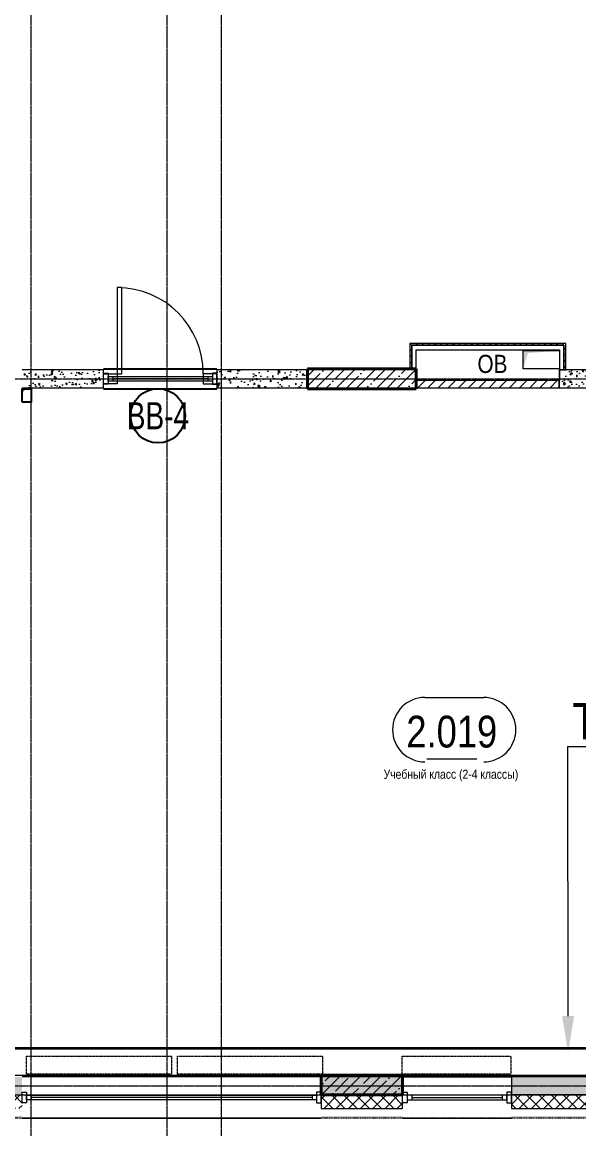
# Model space of a CAD drawing. Header units: millimetres. Extents: x -65509 to 912790, y 446 to 713294.
# Drawn here: x 205695 to 211841, y 126801 to 139008 of the extents above; entities that cross this region are included whole.
import ezdxf
from ezdxf import colors
from ezdxf.entities.mleader import LeaderData, LeaderLine
from ezdxf.enums import TextEntityAlignment as Align
from ezdxf.math import Vec2, Vec3

# ---------------------------------------------------------------- set-up
doc = ezdxf.new("R2010")
doc.units = ezdxf.units.MM
for name, pattern in [('CENTER2', [28.575, 19.05, -3.175, 3.175, -3.175]), ('DASHED', [19.05, 12.7, -6.35]), ('HIDDEN2', [4.7625, 3.175, -1.5875])]:
    doc.linetypes.add(name, pattern=pattern)
doc.layers.get('Defpoints').update_dxf_attribs({"color": 250})
for name, color, linetype, lineweight in [('A-Wall_Материал_Газоблок_Контур', 250, 'Continuous', 0), ('АР_Area', 250, 'Continuous', 5), ('АР_Витраж', 250, 'Continuous', 13), ('АР_Витраж марка', 250, 'Continuous', 9), ('АР_Двери_витраж', 250, 'Continuous', 9), ('АР_Колонны', 250, 'Continuous', 30), ('АР_Окна', 250, 'Continuous', 5), ('АР_Стены ГКЛ', 250, 'Continuous', 15), ('АР_Стены ЖБ', 250, 'Continuous', 35), ('АР_Стены ПЕНОблок', 250, 'Continuous', 20), ('АР_Утеплитель', 250, 'Continuous', 0), ('АР_Штриховка', 250, 'Continuous', 0), ('КМ_Фахверки', 250, 'Continuous', 25), ('ОВ_Кондиционирование', 250, 'Continuous', 25), ('ОВ_Отопление', 250, 'Continuous', 5), ('Размеры зашивки ГКЛ', 250, 'Continuous', 0), ('РД_Оси_100', 250, 'Continuous', 0), ('РД_проем_инж перемыч_фахверк', 250, 'Continuous', 18)]:
    doc.layers.add(name, color=color, linetype=linetype, lineweight=lineweight)
doc.layers.add('АР_Делит', color=250, linetype='Continuous', lineweight=0, plot=False)
doc.layers.add('РД_Проем', color=250, linetype='Continuous', lineweight=0, plot=False)
doc.layers.add('АР_Отопительные приборы', color=1, linetype='HIDDEN2', lineweight=0, true_color=0xff0000)
doc.layers.add('Зашивка радиаторов тип 1 (фанера и МДФ)', color=7, linetype='Continuous', lineweight=0, true_color=0x000085)
doc.layers.add('РД_Витраж_вн', color=250, linetype='Continuous')
doc.styles.add('Arial_09', font='ARIALN.TTF', dxfattribs={"width": 0.9})
doc.styles.add('style1', font='ARIALN.TTF')
pattern_1 = [(45, (142195.16, 127275.07), (-112.2532, 112.2532), []), (45, (142307.41, 127275.07), (-112.2532, 112.2532), [198.4375, -39.6875, 0, -39.6875])]

# ---------------------------------------------------------------- blocks, each defined once
blk = doc.blocks.new('СОШ_2200_АР_ОСИ_М100_28.05.24')
at = {"layer": 'АР_Делит', "color": 5, "linetype": 'DASHED'}
blk.add_lwpolyline([(114955, 135155), (114955, -355), (93595.036, -355), (93595.036, 13855), (94145, 13855), (94145, 68320), (66055, 68320), (66055, 13857.73), (83455, 13857.73), (83455, -355), (45245, -355), (45245, 13145), (44695, 13145), (44695, 26755), (45245, 26755), (45245, 68320), (20455, 68320), (20455, 26755), (27955, 26755), (27955, 13145), (-355, 13145), (-355, 100855), (37145, 100855), (37145, 129155)], dxfattribs=at)
at = {"layer": 'РД_Оси_100', "linetype": 'CENTER2'}
for p, q in [((63600, -6155), (63600, 139938.679)), ((65100, -6155), (65100, 139938.679)), ((33000, 7800), (85055, 7800)), ((33000, 0), (85055, 0))]:
    blk.add_line(p, q, dxfattribs=at)
blk.add_lwpolyline([(65700, -6155), (65700, 139938.679)], dxfattribs=at)
blk = doc.blocks.new('otv')
at = {"linetype": 'Continuous'}
blk.add_lwpolyline([(0, -1), (0, 0), (1, 0), (1, -1)], close=True, dxfattribs=at)
blk.add_solid([(0, -1), (0, 0), (0.135, -0.137), (1, 0)], dxfattribs=at)
blk = doc.blocks.new('MOK-МаркаПом_овал_ареал')
for p, q in [((-2.99, 3.76), (3.52, 3.76)), ((-2.75, -3), (2.75, -3))]:
    blk.add_line(p, q)
for centre, radius, start, end in [((-2.99, 0.21), 3.55, 90, 270), ((3.52, 0.21), 3.55, 270, 90), ((-7.41, 0), 7.16, 0, 0.001)]:
    blk.add_arc(centre, radius, start, end)
at = {"color": 0, "style": 'style1'}
blk.add_attdef('АР-ПОМЕЩЕНИЕ:НОМЕР', text='', height=3, dxfattribs=at).set_placement((0.26, 0), align=Align.MIDDLE)
blk = doc.blocks.new('МаркаВитража1')
at = {"layer": 'Defpoints'}
blk.add_circle((0, 0), 3, dxfattribs=at)
at = {"color": 0, "linetype": 'ByBlock', "lineweight": -2, "style": 'Arial_09', "width": 0.9}
blk.add_attdef('АР-ОКНО:НАИМЕНОВАНИЕ', text='', height=3, dxfattribs=at).set_placement((0, 0), align=Align.MIDDLE)

msp = doc.modelspace()

# ---------------------------------------------------------------- hatches: boundary and pattern name
at = {"layer": 'АР_Стены ГКЛ', "linetype": 'Continuous', "lineweight": 0}
h = msp.add_hatch(dxfattribs=at)
h.set_pattern_fill('ANSI31', color=256, scale=15, style=0)
h.set_pattern_definition([(45, (142195.157, 127275.073), (-33.67596, 33.67596), [])])
h.paths.add_polyline_path([(209975.157, 135185.067), (209995.157, 135185.067), (209995.157, 135445.067), (209975.157, 135465.067)], flags=0)
h = msp.add_hatch(dxfattribs=at)
h.set_pattern_fill('ANSI31', color=256, scale=15, angle=-359.9999995, style=0)
h.set_pattern_definition([(45, (142195.157, 127275.073), (-33.67596, 33.67596), [])])
h.paths.add_polyline_path([(209975.157, 135465.067), (209995.157, 135445.067), (211675.323, 135445.067), (211695.335, 135465.067)], flags=0)
h = msp.add_hatch(dxfattribs=at)
h.set_pattern_fill('ANSI31', color=256, scale=15, angle=-360, style=0)
h.set_pattern_definition([(45, (142195.157, 127275.073), (-33.67596, 33.67596), [])])
h.paths.add_polyline_path([(211695.335, 135465.067), (211675.323, 135445.067), (211675.159, 135175.026), (211695.159, 135175.014)], flags=0)
at = {"layer": 'АР_Штриховка', "linetype": 'Continuous', "lineweight": 0}
h = msp.add_hatch(dxfattribs=at)
h.set_pattern_fill('AR-CONC', color=256, angle=-315, style=0)
h.set_pattern_definition([(95, (142195.16, 127275.07), (140.09465, 117.55338), [19.05, -209.55]), (40, (142195.16, 127275.07), (-160.01845, 110.17673), [15.24, -167.6406]), (145.45144, (142206.83, 127284.87), (-19.9238, 227.7301), [16.19, -178.09024]), (91.1842, (142159.24, 127311), (221.41024, 161.9534), [28.575, -314.325]), (141.63556, (142177.7, 127324.5), (-7.0866, 342.8268), [24.285, -267.1356]), (36.18415, (142159.24, 127311), (-7.0866, 342.8268), [22.86, -251.4597]), (66, (142186.18, 127319.97), (179.51998, 34.89515), [19.05, -209.55]), (11, (142186.18, 127319.97), (-86.53993, 173.9412), [15.24, -167.64]), (116.45145, (142201.14, 127322.88), (92.98005, 208.83634), [16.19, -178.08994]), (82.5, (142195.16, 127275.07), (-57.60547, 61.973414), [0, -165.608, 0, -170.18, 0, -168.275]), (52.5, (142195.16, 127275.07), (-23.58973, 118.087), [0, -97.028, 0, -161.798, 0, -64.135]), (12.5, (142155.105, 127235.02), (99.92786, 91.826196), [0, -63.5, 0, -198.12, 0, -262.89]), (2.5, (142137.14, 127217.06), (86.7639, 122.7224), [0, -82.55, 0, -131.572, 0, -186.69])])
h.paths.add_polyline_path([(205695.157, 135175.073), (205695.157, 134975.073), (206595.157, 134975.073), (206595.157, 135175.073)], flags=0)
h.paths.add_polyline_path([(207845.157, 135175.073), (207845.157, 134975.073), (208846.157, 134975.073), (208846.157, 135175.073)], flags=0)
at = {"layer": 'АР_Штриховка', "linetype": 'Continuous', "lineweight": 5}
h = msp.add_hatch(dxfattribs=at)
h.set_pattern_fill('ANSI35', color=256, scale=25, angle=-360, style=0)
h.set_pattern_definition(pattern_1)
h.paths.add_polyline_path([(208845.157, 135185.073), (208845.157, 134965.073), (210045.157, 134965.073), (210045.157, 135185.073)], flags=0)
at = {"layer": 'АР_Штриховка', "linetype": 'Continuous', "lineweight": 0}
h = msp.add_hatch(dxfattribs=at)
h.set_pattern_fill('AR-CONC', color=256, angle=45, style=0)
h.set_pattern_definition([(95, (142195.16, 127275.07), (140.09465, 117.55338), [19.05, -209.55]), (40, (142195.16, 127275.07), (-160.01845, 110.17673), [15.24, -167.6406]), (145.45144, (142206.83, 127284.87), (-19.9238, 227.7301), [16.19, -178.09024]), (91.1842, (142159.24, 127311), (221.41024, 161.9534), [28.575, -314.325]), (141.63556, (142177.7, 127324.5), (-7.0866, 342.8268), [24.285, -267.1356]), (36.18415, (142159.24, 127311), (-7.0866, 342.8268), [22.86, -251.4597]), (66, (142186.18, 127319.97), (179.51998, 34.89515), [19.05, -209.55]), (11, (142186.18, 127319.97), (-86.53993, 173.9412), [15.24, -167.64]), (116.45144, (142201.14, 127322.88), (92.98005, 208.83634), [16.19, -178.08994]), (82.5, (142195.16, 127275.07), (-57.60547, 61.973414), [0, -165.608, 0, -170.18, 0, -168.275]), (52.5, (142195.16, 127275.07), (-23.58973, 118.087), [0, -97.028, 0, -161.798, 0, -64.135]), (12.5, (142155.105, 127235.02), (99.92786, 91.826196), [0, -63.5, 0, -198.12, 0, -262.89]), (2.5, (142137.14, 127217.06), (86.7639, 122.7224), [0, -82.55, 0, -131.572, 0, -186.69])])
h.paths.add_polyline_path([(211624.84, 135175.073), (211624.84, 134975.073), (213196.157, 134975.073), (213196.157, 135175.073)], flags=0)
at = {"layer": 'АР_Штриховка', "linetype": 'Continuous', "lineweight": 0, "ltscale": 0.5}
h = msp.add_hatch(dxfattribs=at)
h.set_pattern_fill('ANSI31', color=256, scale=25, style=0)
h.set_pattern_definition([(45, (142195.16, 127275.07), (-56.1266, 56.1266), [])])
h.paths.add_polyline_path([(211624.766, 134975.061), (211624.766, 135055.061), (210045.157, 135055.067), (210045.157, 134975.067)], flags=0)
at = {"layer": 'АР_Штриховка', "linetype": 'Continuous', "lineweight": 0}
h = msp.add_hatch(dxfattribs=at)
h.set_pattern_fill('AR-CONC', color=256, angle=-360, style=0)
h.set_pattern_definition([(50, (142195.16, 127275.07), (182.18467, -15.93909), [19.05, -209.55]), (355, (142195.16, 127275.07), (-35.24342, 191.05685), [15.24, -167.6406]), (100.45144, (142210.34, 127273.74), (146.94125, 175.11775), [16.19, -178.09024]), (46.1842, (142195.16, 127325.87), (271.07904, -42.0423), [28.575, -314.325]), (96.63556, (142217.75, 127322.37), (237.4041, 247.4261), [24.285, -267.1356]), (351.18415, (142195.16, 127325.87), (237.4041, 247.4261), [22.86, -251.4597]), (21, (142220.56, 127313.17), (151.6144, -102.2652), [19.05, -209.55]), (326, (142220.56, 127313.17), (61.80203, 184.18797), [15.24, -167.64]), (71.45144, (142233.2, 127304.65), (213.41642, 81.92277), [16.19, -178.08994]), (37.5, (142195.16, 127275.07), (3.088603, 84.55504), [0, -165.608, 0, -170.18, 0, -168.275]), (7.5, (142195.16, 127275.07), (66.81966, 100.18057), [0, -97.028, 0, -161.798, 0, -64.135]), (327.5, (142138.515, 127275.07), (135.590595, -5.728744), [0, -63.5, 0, -198.12, 0, -262.89]), (317.5, (142113.12, 127275.07), (148.12918, 25.42649), [0, -82.55, 0, -131.572, 0, -186.69])])
h.paths.add_polyline_path([(225395.157, 127175.073), (225195.157, 127375.073), (224495.157, 127375.073), (224495.157, 127175.073)], flags=0)
h.paths.add_polyline_path([(223295.157, 127175.073), (223295.157, 127375.073), (221895.157, 127375.073), (221895.157, 127175.073)], flags=0)
h.paths.add_polyline_path([(218595.157, 127175.073), (218595.157, 127375.073), (217695.157, 127375.073), (217695.157, 127175.073)], flags=0)
h.paths.add_polyline_path([(216495.157, 127175.073), (216495.157, 127375.073), (213195.157, 127375.073), (213195.157, 127175.073)], flags=0)
h.paths.add_polyline_path([(211995.157, 127175.073), (211995.157, 127375.073), (211095.157, 127375.073), (211095.157, 127175.073)], flags=0)
h.paths.add_polyline_path([(209895.157, 127175.073), (209895.157, 127375.073), (208995.157, 127375.073), (208995.157, 127175.073)], flags=0)
h.paths.add_polyline_path([(205695.157, 127175.073), (205695.157, 127375.073), (204495.157, 127375.073), (204495.157, 127175.073)], flags=0)
h.paths.add_polyline_path([(203295.157, 127175.073), (203295.157, 127375.073), (202395.157, 127375.073), (202395.157, 127175.073)], flags=0)
h.paths.add_polyline_path([(201195.157, 127175.073), (201195.157, 127375.073), (200295.157, 127375.073), (200295.157, 127175.073)], flags=0)
h.paths.add_polyline_path([(196995.157, 127175.073), (196995.157, 127375.073), (187895.157, 127375.073), (187695.157, 127175.073)], flags=0)
at = {"layer": 'АР_Штриховка', "linetype": 'Continuous', "lineweight": 5}
h = msp.add_hatch(dxfattribs=at)
h.set_pattern_fill('ANSI35', color=256, scale=25, angle=-360, style=0)
h.set_pattern_definition(pattern_1)
h.paths.add_polyline_path([(208995.157, 127395.073), (208995.157, 127175.073), (209895.157, 127175.073), (209895.157, 127395.073)], flags=0)
at = {"layer": 'АР_Штриховка', "linetype": 'Continuous', "lineweight": 0}
h = msp.add_hatch(dxfattribs=at)
h.set_pattern_fill('ANSI37', color=256, scale=30, angle=-360, style=0)
h.set_pattern_definition([(45, (142195.16, 127275.07), (-67.35192, 67.35192), []), (135, (142195.16, 127275.07), (-67.35192, -67.35192), [])])
h.paths.add_polyline_path([(225545.157, 127025.073), (225395.157, 127175.073), (224495.157, 127175.073), (224495.157, 127025.073)], flags=0)
h.paths.add_polyline_path([(223295.157, 127025.073), (223295.157, 127175.073), (221895.157, 127175.073), (221895.157, 127025.073)], flags=0)
h.paths.add_polyline_path([(218595.157, 127025.073), (218595.157, 127175.073), (217695.157, 127175.073), (217695.157, 127025.073)], flags=0)
h.paths.add_polyline_path([(216495.157, 127025.073), (216495.157, 127175.073), (213195.157, 127175.073), (213195.157, 127025.073)], flags=0)
h.paths.add_polyline_path([(211995.157, 127025.073), (211995.157, 127175.073), (211095.157, 127175.073), (211095.157, 127025.073)], flags=0)
h.paths.add_polyline_path([(209895.157, 127025.073), (209895.157, 127175.073), (208995.157, 127175.073), (208995.157, 127025.073)], flags=0)
h.paths.add_polyline_path([(205695.157, 127025.073), (205695.157, 127175.073), (204495.157, 127175.073), (204495.157, 127025.073)], flags=0)
h.paths.add_polyline_path([(203295.157, 127025.073), (203295.157, 127175.073), (202395.157, 127175.073), (202395.157, 127025.073)], flags=0)
h.paths.add_polyline_path([(201195.157, 127025.073), (201195.157, 127175.073), (200295.157, 127175.073), (200295.157, 127025.073)], flags=0)
h.paths.add_polyline_path([(196995.157, 127025.073), (196995.157, 127175.073), (187695.157, 127175.073), (187545.157, 127025.073)], flags=0)
h = msp.add_hatch(dxfattribs=at)
h.set_pattern_fill('_U', color=256, angle=-360, style=0, pattern_type=0)
h.set_pattern_definition([(4e-15, (142195.1574, 127275.0729), (-3e-16, 1), [])])
h.paths.add_polyline_path([(225650.157, 126920.073), (225625.157, 126945.073), (224495.157, 126945.073), (224495.157, 126920.073)], flags=0)
h.paths.add_polyline_path([(223295.157, 126920.073), (223295.157, 126945.073), (221895.157, 126945.073), (221895.157, 126920.073)], flags=0)
h.paths.add_polyline_path([(218595.157, 126920.073), (218595.157, 126945.073), (217695.157, 126945.073), (217695.157, 126920.073)], flags=0)
h.paths.add_polyline_path([(216495.157, 126920.073), (216495.157, 126945.073), (213195.157, 126945.073), (213195.157, 126920.073)], flags=0)
h.paths.add_polyline_path([(211995.157, 126920.073), (211995.157, 126945.073), (211095.157, 126945.073), (211095.157, 126920.073)], flags=0)
h.paths.add_polyline_path([(209895.157, 126920.073), (209895.157, 126945.073), (208995.157, 126945.073), (208995.157, 126920.073)], flags=0)
h.paths.add_polyline_path([(205695.157, 126920.073), (205695.157, 126945.073), (204495.157, 126945.073), (204495.157, 126920.073)], flags=0)
h.paths.add_polyline_path([(203295.157, 126920.073), (203295.157, 126945.073), (202395.157, 126945.073), (202395.157, 126920.073)], flags=0)
h.paths.add_polyline_path([(201195.157, 126920.073), (201195.157, 126945.073), (200295.157, 126945.073), (200295.157, 126920.073)], flags=0)
h.paths.add_polyline_path([(196995.157, 126920.073), (196995.157, 126945.073), (187465.157, 126945.073), (187440.157, 126920.073)], flags=0)

# ---------------------------------------------------------------- linework, layer by layer
at = {"layer": 'A-Wall_Материал_Газоблок_Контур', "linetype": 'Continuous', "lineweight": 0}
for p, q in [((208995.157, 127375.073), (205695.157, 127375.073)), ((211095.157, 127375.073), (209895.157, 127375.073)), ((205695.157, 126920.073), (208995.157, 126920.073)), ((209895.157, 126920.073), (211095.157, 126920.073))]:
    msp.add_line(p, q, dxfattribs=at)
at = {"layer": 'АР_Витраж', "linetype": 'Continuous', "lineweight": 5}
for p, q in [((207845.157, 135185.073), (206595.158, 135185.073)), ((207845.157, 134965.073), (206595.158, 134965.073))]:
    msp.add_line(p, q, dxfattribs=at)
at = {"layer": 'АР_Витраж', "linetype": 'Continuous', "lineweight": 13}
for p, q in [((206695.158, 135100.073), (206695.158, 135050.073)), ((207745.157, 135075.073), (206695.158, 135075.073)), ((207745.157, 135100.073), (207745.157, 135050.073))]:
    msp.add_line(p, q, dxfattribs=at)
for points in [[(206645.158, 135015.073), (206595.158, 135015.073), (206595.158, 135135.073), (206645.158, 135135.073)], [(207795.157, 135015.073), (207845.157, 135015.073), (207845.157, 135135.073), (207795.157, 135135.073)], [(207795.157, 135100.073), (207795.157, 135050.073), (206645.158, 135050.073), (206645.158, 135100.073)]]:
    msp.add_lwpolyline(points, close=True, dxfattribs=at)
at = {"layer": 'АР_Двери_витраж', "linetype": 'Continuous', "lineweight": 9}
for points in [[(206745.157, 135130.073), (206795.157, 135130.073), (206795.157, 136080.073), (206745.157, 136080.073)], [(206745.157, 135020.073), (206595.157, 135020.073), (206595.157, 135130.073), (206745.157, 135130.073)], [(207695.157, 135020.073), (207845.157, 135020.073), (207845.157, 135130.073), (207695.157, 135130.073)]]:
    msp.add_lwpolyline(points, close=True, dxfattribs=at)
msp.add_arc((206745.157, 135130.073), 950, 0, 90, dxfattribs=at)
at = {"layer": 'АР_Колонны', "linetype": 'HIDDEN2', "lineweight": 25}
for p, q in [((208845.157, 135185.073), (210045.157, 135185.073)), ((208845.157, 134965.073), (208845.157, 135185.073)), ((210045.157, 135185.073), (210045.157, 134965.073)), ((210045.157, 134965.073), (208845.157, 134965.073)), ((208995.157, 127395.073), (209895.157, 127395.073)), ((208995.157, 127175.073), (208995.157, 127395.073)), ((209895.157, 127395.073), (209895.157, 127175.073)), ((209895.157, 127175.073), (208995.157, 127175.073))]:
    msp.add_line(p, q, dxfattribs=at)
at = {"layer": 'АР_Колонны', "linetype": 'Continuous', "lineweight": 35}
for p, q in [((208845.157, 134965.073), (208845.157, 135185.073)), ((208845.157, 135185.073), (210045.157, 135185.073)), ((210045.157, 134965.073), (210045.157, 135185.073)), ((208845.157, 134965.073), (210045.157, 134965.073)), ((208995.157, 127395.073), (208995.157, 127175.073)), ((208995.157, 127395.073), (209895.157, 127395.073)), ((208995.157, 127395.073), (208995.157, 127175.073)), ((209895.157, 127175.073), (209895.157, 127395.073)), ((208995.157, 127175.073), (209895.157, 127175.073))]:
    msp.add_line(p, q, dxfattribs=at)
at = {"layer": 'АР_Окна', "linetype": 'Continuous', "lineweight": 5}
for p, q in [((208995.157, 127375.073), (205695.157, 127375.073)), ((209895.157, 127375.073), (211095.157, 127375.073)), ((205795.157, 127172.573), (205795.157, 127122.573)), ((208895.157, 127147.573), (205795.157, 127147.573)), ((208895.157, 127172.573), (208895.157, 127122.573)), ((209995.157, 127172.573), (209995.157, 127122.573)), ((209995.157, 127147.573), (210995.157, 127147.573)), ((210995.157, 127172.573), (210995.157, 127122.573)), ((208995.157, 126920.073), (205695.157, 126920.073)), ((209895.157, 126920.073), (211095.157, 126920.073))]:
    msp.add_line(p, q, dxfattribs=at)
for points in [[(205745.157, 127087.573), (205695.157, 127087.573), (205695.157, 127207.573), (205745.157, 127207.573)], [(208945.157, 127087.573), (208995.157, 127087.573), (208995.157, 127207.573), (208945.157, 127207.573)], [(209945.157, 127087.573), (209895.157, 127087.573), (209895.157, 127207.573), (209945.157, 127207.573)], [(211045.157, 127087.573), (211095.157, 127087.573), (211095.157, 127207.573), (211045.157, 127207.573)], [(208945.157, 127172.573), (208945.157, 127122.573), (205745.157, 127122.573), (205745.157, 127172.573)], [(209945.157, 127172.573), (209945.157, 127122.573), (211045.157, 127122.573), (211045.157, 127172.573)]]:
    msp.add_lwpolyline(points, close=True, dxfattribs=at)
at = {"layer": 'АР_Отопительные приборы'}
for points in [[(205745.157, 127605.073), (207345.157, 127605.073), (207345.157, 127405.073), (205745.157, 127405.073)], [(207410.39, 127605.073), (209010.39, 127605.073), (209010.39, 127405.073), (207410.39, 127405.073)], [(209888.435, 127605.073), (211088.435, 127605.073), (211088.435, 127405.073), (209888.435, 127405.073)]]:
    msp.add_lwpolyline(points, close=True, dxfattribs=at)
at = {"layer": 'АР_Стены ГКЛ', "linetype": 'Continuous', "lineweight": 5}
for p, q in [((209975.157, 135465.067), (209975.157, 135185.067)), ((211695.335, 135465.067), (209975.157, 135465.067)), ((209995.157, 135445.067), (209995.157, 135185.067)), ((209995.157, 135185.067), (209995.157, 135445.067)), ((211675.323, 135445.067), (209995.157, 135445.067)), ((209995.157, 135445.067), (211675.323, 135445.067)), ((210045.157, 135185.067), (210045.157, 135395.067)), ((210045.157, 135395.067), (211625.293, 135395.067)), ((211625.293, 135395.067), (211625.159, 135175.057)), ((211675.159, 135175.026), (211675.323, 135445.067)), ((211675.323, 135445.067), (211675.159, 135175.026)), ((211695.159, 135175.014), (211695.335, 135465.067)), ((209975.157, 135185.067), (209995.157, 135185.067)), ((209995.157, 135185.067), (210045.157, 135185.067)), ((211625.159, 135175.057), (211675.159, 135175.026)), ((211675.159, 135175.026), (211695.159, 135175.014))]:
    msp.add_line(p, q, dxfattribs=at)
at = {"layer": 'АР_Стены ЖБ', "linetype": 'Continuous', "lineweight": 40}
for p, q in [((208845.157, 135185.073), (208845.157, 134965.073)), ((210045.157, 135185.073), (208845.157, 135185.073)), ((210045.157, 134965.073), (210045.157, 135185.073)), ((208845.157, 134965.073), (210045.157, 134965.073)), ((208995.157, 127395.073), (208995.157, 127175.073)), ((209895.157, 127395.073), (208995.157, 127395.073)), ((209895.157, 127175.073), (209895.157, 127395.073)), ((208995.157, 127175.073), (209895.157, 127175.073))]:
    msp.add_line(p, q, dxfattribs=at)
at = {"layer": 'АР_Стены ПЕНОблок', "linetype": 'Continuous', "lineweight": 20}
for p, q in [((206595.157, 135175.073), (205695.157, 135175.073)), ((206595.157, 134975.073), (206595.157, 135175.073)), ((207845.157, 135175.073), (207845.157, 134975.073)), ((208846.157, 135175.073), (207845.157, 135175.073)), ((208846.157, 134975.073), (208846.157, 135175.073)), ((211624.84, 135175.073), (211624.84, 134975.073)), ((213196.157, 135175.073), (211624.84, 135175.073)), ((211624.766, 135055.061), (210045.157, 135055.067)), ((210045.157, 135055.067), (210045.157, 134975.067)), ((211624.766, 134975.061), (211624.766, 135055.061)), ((205695.157, 134975.073), (206595.157, 134975.073)), ((207845.157, 134975.073), (208846.157, 134975.073)), ((210045.157, 134975.067), (211624.766, 134975.061)), ((211624.84, 134975.073), (213196.157, 134975.073)), ((209895.157, 127375.073), (208995.157, 127375.073)), ((208995.157, 127375.073), (208995.157, 127175.073)), ((209895.157, 127175.073), (209895.157, 127375.073)), ((211995.157, 127375.073), (211095.157, 127375.073)), ((211095.157, 127375.073), (211095.157, 127175.073)), ((208995.157, 127175.073), (209895.157, 127175.073)), ((211095.157, 127175.073), (211995.157, 127175.073))]:
    msp.add_line(p, q, dxfattribs=at)
at = {"layer": 'АР_Утеплитель', "linetype": 'Continuous', "lineweight": 0}
for p, q in [((209895.157, 127175.073), (208995.157, 127175.073)), ((208995.157, 127175.073), (208995.157, 127025.073)), ((209895.157, 127025.073), (209895.157, 127175.073)), ((211995.157, 127175.073), (211095.157, 127175.073)), ((211095.157, 127175.073), (211095.157, 127025.073)), ((208995.157, 127025.073), (209895.157, 127025.073)), ((211095.157, 127025.073), (211995.157, 127025.073))]:
    msp.add_line(p, q, dxfattribs=at)
at = {"layer": 'Зашивка радиаторов тип 1 (фанера и МДФ)', "linetype": 'Continuous', "lineweight": 0}
for p, q in [((215295.157, 127695.073), (205595.157, 127695.073)), ((215295.157, 127682.573), (205595.157, 127682.573)), ((205595.157, 127682.573), (215295.157, 127682.573)), ((205595.157, 127395.073), (215295.157, 127395.073))]:
    msp.add_line(p, q, dxfattribs=at)
at = {"layer": 'КМ_Фахверки', "lineweight": 5}
msp.add_lwpolyline([(212895.157, 195850.073), (236595.157, 195849.49), (236595.157, 127175.073), (256895.157, 127175.073), (256895.126, 262175.073), (215195.161, 262175.073), (215195.161, 256175.073), (179595.157, 256175.073), (179595.157, 227875.073), (142095.157, 227875.073), (142095.157, 140675.073), (169895.157, 140675.073), (169895.157, 153775.073), (162395.157, 153775.073), (162395.157, 195850.073), (187695.157, 195850.073), (187695.157, 127175.073), (225395.157, 127175.073), (225395.157, 140875.073), (207995.156, 140875.08), (207995.156, 195850.073), (212896.745, 195850.073)], dxfattribs=at)
at = {"layer": 'ОВ_Отопление'}
msp.add_lwpolyline([(211625.157, 135055.061), (210045.157, 135055.061), (210045.157, 135395.061), (211625.157, 135395.061)], close=True, dxfattribs=at)
at = {"layer": 'РД_Витраж_вн', "linetype": 'Continuous', "lineweight": -3}
for p, q in [((206595.157, 135185.073), (207845.157, 135185.073)), ((206595.157, 134965.073), (207845.157, 134965.073))]:
    msp.add_line(p, q, dxfattribs=at)
at = {"layer": 'РД_Проем', "linetype": 'Continuous', "lineweight": 0}
for p, q in [((206595.157, 135185.073), (207845.157, 135185.073)), ((206595.157, 134965.073), (207845.157, 134965.073))]:
    msp.add_line(p, q, dxfattribs=at)
at = {"layer": 'РД_проем_инж перемыч_фахверк', "linetype": 'Continuous', "lineweight": 18}
for p, q in [((206595.157, 135185.073), (207845.157, 135185.073)), ((206595.157, 134965.073), (207845.157, 134965.073))]:
    msp.add_line(p, q, dxfattribs=at)

# ---------------------------------------------------------------- block references
at = {"layer": 'АР_Area', "linetype": 'Continuous', "lineweight": 5}
ref = msp.add_blockref('MOK-МаркаПом_овал_ареал', (210437.843, 131183.372), dxfattribs=dict(at, xscale=100, yscale=100, zscale=100))
ref.add_attrib('АР-ПОМЕЩЕНИЕ:НОМЕР', '2.019', dxfattribs={"layer": '0', "color": 0, "height": 350, "style": 'style1'}).set_placement((210437.843, 131183.372), align=Align.MIDDLE)
ref.add_attrib('АР-ПОМЕЩЕНИЕ:НАИМЕНОВАНИЕ', 'Учебный класс (2-4 классы)', dxfattribs={"layer": 'Defpoints', "color": 2, "height": 100, "style": 'style1'}).set_placement((210428.428, 130701.979), align=Align.MIDDLE)
at = {"layer": 'АР_Витраж марка', "linetype": 'Continuous', "lineweight": 9, "xscale": 100, "yscale": 100, "zscale": 100}
msp.add_blockref('МаркаВитража1', (207194.163, 134666.468), dxfattribs=at).add_auto_attribs({'АР-ОКНО:НАИМЕНОВАНИЕ': 'ВВ-4'})
at = {"layer": 'ОВ_Кондиционирование', "xscale": 100, "yscale": 150}
msp.add_blockref('otv', (205695.157, 134965.073), dxfattribs=at)
at = {"layer": 'ОВ_Отопление', "xscale": 400, "yscale": 200}
msp.add_blockref('otv', (211225.157, 135385.067), dxfattribs=at)
at = {"layer": 'РД_Оси_100'}
msp.add_blockref('СОШ_2200_АР_ОСИ_М100_28.05.24', (142195.157, 127275.073), dxfattribs=at)

# ---------------------------------------------------------------- texts
at = {"layer": 'ОВ_Отопление', "insert": (210886.441, 135237.311), "char_height": 200, "width": 590.00022, "attachment_point": 5, "style": 'style1'}
msp.add_mtext('ОВ', dxfattribs=at)

# ---------------------------------------------------------------- leaders
at = {"layer": 'Размеры зашивки ГКЛ'}
ml = msp.add_multileader_mtext('Standard', dxfattribs=at)
ml.set_content('\\pxsm1;Тип 1 ', color=(0, 0, 138), style='style1')
ml.set_leader_properties(color=256, linetype='ByLayer', lineweight=9)
ml.build(insert=Vec2(0, 0))
ml.multileader.update_dxf_attribs({"has_dogleg": 0, "text_left_attachment_type": 6, "text_right_attachment_type": 6, "text_bottom_attachment_type": 10, "dogleg_length": 25, "arrow_head_size": 400})
ctx = ml.context
ctx.base_point, ctx.char_height, ctx.arrow_head_size, ctx.landing_gap_size, ctx.plane_origin = Vec3(211718.811, 131018.533), 400, 400, 50, Vec3(204859.623, 136642.159)
ctx.left_attachment, ctx.right_attachment, ctx.top_attachment = 6, 6, 10
notes = []
notes.append((ctx, [(0, (1, 1, 0), (211693.811, 131018.533), (1, 0), 25, [(1, [(211722.228, 127645.68)], 0, [])])]))
ctx.mtext.insert, ctx.mtext.width, ctx.mtext.defined_height, ctx.mtext.line_spacing_factor, ctx.mtext.flow_direction = Vec3(211768.811, 131498.533), 1668.44707, 600, 0.3, 5
for ctx, leaders in notes:
    for number, flags, end, landing, length, lines in leaders:
        leader = LeaderData()
        leader.index, (leader.has_last_leader_line, leader.has_dogleg_vector, leader.attachment_direction) = number, flags
        leader.last_leader_point, leader.dogleg_vector, leader.dogleg_length = Vec3(end), Vec3(landing), length
        for number, points, colour, breaks in lines:
            line = LeaderLine()
            line.index, line.vertices, line.color, line.breaks = number, Vec3.list(points), colors.encode_raw_color(colour), breaks
            leader.lines.append(line)
        ctx.leaders.append(leader)

doc.saveas('drawing.dxf')
